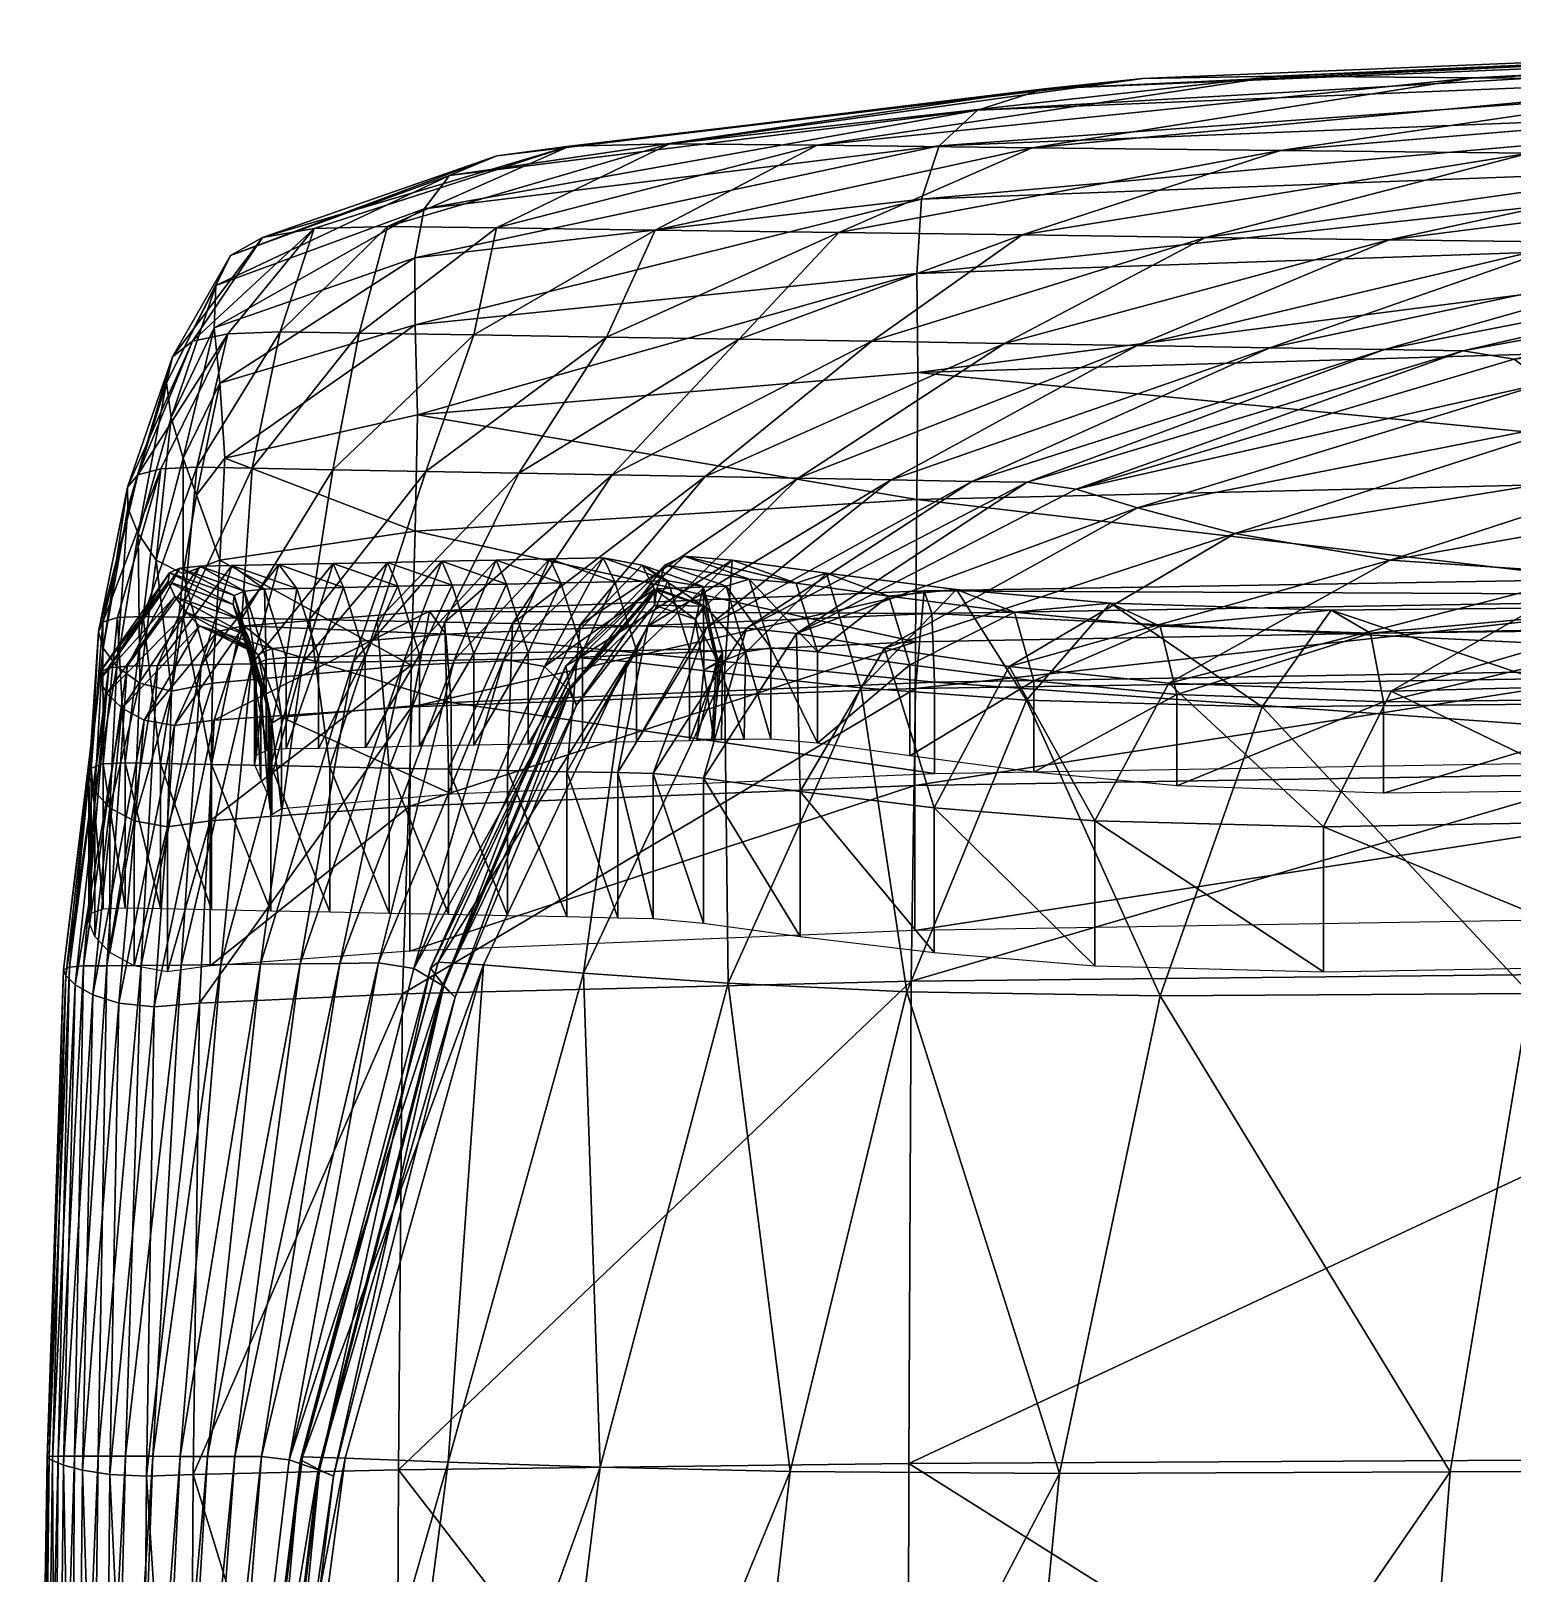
# Model space of a CAD drawing. Header units: centimetres. Extents: x -1318 to 1318, y -967 to 967.
# Drawn here: x 1112.82 to 1126.6, y 890.41 to 904.76 of the extents above; entities that cross this region are included whole.
import ezdxf

# ---------------------------------------------------------------- set-up
doc = ezdxf.new("R2010")
doc.units = ezdxf.units.CM
doc.layers.add('Object019', color=7, linetype='Continuous', true_color=0x58c7e1)
doc.layers.add('Object021', color=7, linetype='Continuous', true_color=0x3d8706)

msp = doc.modelspace()

# ---------------------------------------------------------------- meshes
at = {"layer": 'Object019', "color": 191, "true_color": 0xb89be5}
mesh = msp.add_polyface(dxfattribs=at)
corners = [(1126.755, 903.621, -143.088), (1135.05, 904.244, -143.027), (1131.973, 904.271, -189.273), (1124.444, 903.646, -189.319), (1129.066, 903.596, -108.594), (1131.607, 901.482, 79.039), (1131.862, 901.994, 74.661), (1127.378, 901.163, 75.046), (1128.374, 900.785, 79.164), (1130.963, 900.785, 82.128), (1128.901, 900.439, 81.426), (1132.023, 902.389, 68.282), (1131.912, 902.643, 58.795), (1126.618, 901.703, 58.829), (1126.911, 901.483, 68.547), (1133.297, 904.732, -370.074), (1132.246, 904.632, -379.699), (1122.246, 904.217, -379.836), (1131.523, 904.425, -386.129), (1121.625, 904.019, -386.409), (1131.094, 904.079, -390.322), (1121.268, 903.688, -390.638), (1130.883, 903.561, -392.722), (1121.104, 903.193, -393.022), (1125.473, 898.618, 84.786), (1128.386, 898.691, 86.304), (1129.637, 899.835, 84.638), (1136.09, 900.104, 85.539), (1137.03, 901.187, 82.812), (1127.367, 899.707, 83.09), (1127.969, 897.411, 86.859), (1127.969, 896.062, 86.859), (1135.366, 896.199, 87.923), (1135.366, 897.547, 87.923), (1126.143, 901.783, 45.052), (1131.354, 902.735, 45.094), (1130.34, 902.748, 24.616), (1128.865, 902.768, -5.199), (1135.999, 903.52, -5.11), (1133.688, 903.546, -39.605), (1127.159, 902.791, -39.682), (1125.411, 901.794, 24.577), (1125.453, 902.814, -74.165), (1131.377, 903.571, -74.099), (1134.715, 904.757, -356.293), (1124.41, 904.337, -356.27), (1126.236, 904.321, -324.04), (1136.789, 904.741, -324.033), (1128.897, 904.298, -258.993)]
mesh.append_faces([[corners[k] for k in face] for face in [(0, 1, 2), (2, 3, 0), (1, 0, 4), (5, 6, 7), (7, 8, 5), (9, 5, 8), (8, 10, 9), (11, 12, 13), (13, 14, 11), (6, 11, 14), (14, 7, 6), (15, 16, 17), (16, 18, 19), (18, 20, 21), (20, 22, 23), (24, 25, 26), (27, 26, 25), (28, 9, 26), (29, 26, 9), (9, 10, 29), (30, 31, 32), (25, 30, 33), (34, 35, 36), (35, 34, 13), (13, 12, 35), (37, 38, 39), (39, 40, 37), (41, 36, 37), (38, 37, 36), (42, 43, 4), (43, 42, 40), (40, 39, 43), (44, 45, 46), (46, 47, 44), (45, 44, 15), (3, 2, 48), (47, 46, 48)]], dxfattribs={"vtx2": -1, "color": 191})
mesh = msp.add_polyface(dxfattribs=at)
corners = [(1122.041, 902.859, -143.132), (1126.755, 903.621, -143.088), (1124.444, 903.646, -189.319), (1120.335, 902.882, -189.352), (1120.643, 901.87, -108.671), (1123.747, 902.836, -108.649), (1129.066, 903.596, -108.594), (1122.246, 904.217, -379.836), (1123.163, 904.314, -370.072), (1133.297, 904.732, -370.074), (1121.625, 904.019, -386.409), (1132.246, 904.632, -379.699), (1121.063, 902.501, -394.056), (1121.104, 903.193, -393.022), (1130.883, 903.561, -392.722), (1130.816, 902.836, -393.774), (1121.072, 901.58, -394.379), (1130.818, 901.87, -394.114), (1121.268, 903.688, -390.638), (1131.523, 904.425, -386.129), (1131.094, 904.079, -390.322), (1119.958, 900.598, -39.682), (1123.11, 901.831, -39.713), (1121.877, 901.851, -74.192), (1127.378, 901.163, 75.046), (1126.911, 901.483, 68.547), (1123.115, 900.321, 69.783), (1126.618, 901.703, 58.829), (1122.543, 900.496, 59.171), (1130.816, 900.629, -394.379), (1130.34, 902.748, 24.616), (1125.411, 901.794, 24.577), (1126.143, 901.783, 45.052), (1124.344, 901.811, -5.234), (1128.865, 902.768, -5.199), (1127.159, 902.791, -39.682), (1125.453, 902.814, -74.165), (1122.133, 903.671, -259.023), (1120.134, 903.693, -324.056), (1126.236, 904.321, -324.04), (1124.41, 904.337, -356.27), (1118.762, 903.708, -356.277), (1128.897, 904.298, -258.993), (1122.087, 900.559, 45.094), (1120.824, 900.582, -5.199), (1121.573, 900.568, 24.616)]
mesh.append_faces([[corners[k] for k in face] for face in [(0, 1, 2), (2, 3, 0), (4, 5, 0), (1, 0, 5), (5, 6, 1), (7, 8, 9), (10, 7, 11), (12, 13, 14), (14, 15, 12), (16, 12, 15), (15, 17, 16), (18, 10, 19), (13, 18, 20), (21, 22, 23), (24, 25, 26), (25, 27, 28), (16, 17, 29), (30, 31, 32), (33, 34, 35), (35, 22, 33), (34, 33, 31), (6, 5, 36), (23, 36, 5), (5, 4, 23), (36, 23, 22), (22, 35, 36), (3, 2, 37), (38, 39, 40), (9, 8, 40), (41, 40, 8), (42, 37, 2), (37, 42, 39), (39, 38, 37), (43, 32, 31), (28, 27, 32), (44, 33, 22), (33, 44, 45), (45, 31, 33)]], dxfattribs={"vtx2": -1, "color": 191})
mesh = msp.add_polyface(dxfattribs=at)
corners = [(1119.409, 901.89, -143.149), (1122.041, 902.859, -143.132), (1120.335, 902.882, -189.352), (1118.175, 901.91, -189.365), (1120.643, 901.87, -108.671), (1122.246, 904.217, -379.836), (1121.625, 904.019, -386.409), (1116.714, 903.411, -386.606), (1117.156, 903.596, -379.952), (1123.163, 904.314, -370.072), (1117.831, 903.685, -370.103), (1121.063, 902.501, -394.056), (1121.072, 901.58, -394.379), (1116.419, 901.187, -394.516), (1116.395, 902.022, -394.219), (1121.104, 903.193, -393.022), (1116.392, 902.647, -393.211), (1121.268, 903.688, -390.638), (1116.479, 903.102, -390.85), (1117.931, 899.233, -39.636), (1119.958, 900.598, -39.682), (1119.092, 900.613, -74.165), (1121.877, 901.851, -74.192), (1118.227, 900.629, -108.649), (1117.302, 899.245, -74.126), (1121.063, 900.398, -394.631), (1116.395, 900.104, -394.744), (1117.153, 902.924, -324.068), (1120.134, 903.693, -324.056), (1118.762, 903.708, -356.277), (1116.14, 902.938, -356.282), (1118.629, 902.905, -259.044), (1116.942, 901.929, -259.053), (1122.133, 903.671, -259.023), (1124.41, 904.337, -356.27), (1117.361, 900.645, -143.132), (1123.11, 901.831, -39.713), (1120.824, 900.582, -5.199), (1118.56, 899.221, -5.146)]
mesh.append_faces([[corners[k] for k in face] for face in [(0, 1, 2), (2, 3, 0), (1, 0, 4), (5, 6, 7), (7, 8, 5), (9, 5, 8), (8, 10, 9), (11, 12, 13), (13, 14, 11), (15, 11, 14), (14, 16, 15), (17, 15, 16), (16, 18, 17), (6, 17, 18), (18, 7, 6), (19, 20, 21), (22, 21, 20), (21, 22, 4), (4, 23, 21), (24, 21, 23), (25, 26, 13), (13, 12, 25), (27, 28, 29), (30, 29, 10), (31, 32, 3), (3, 2, 31), (33, 31, 2), (31, 33, 28), (28, 27, 31), (32, 31, 27), (34, 29, 28), (9, 10, 29), (0, 35, 23), (23, 4, 0), (35, 0, 3), (36, 20, 37), (38, 37, 20)]], dxfattribs={"vtx2": -1, "color": 191})
mesh = msp.add_polyface(dxfattribs=at)
corners = [(1114.977, 902.836, -379.988), (1115.458, 902.918, -370.113), (1117.831, 903.685, -370.103), (1117.156, 903.596, -379.952), (1114.678, 902.668, -386.666), (1116.714, 903.411, -386.606), (1114.325, 901.87, -379.986), (1114.655, 901.941, -370.113), (1114.581, 901.482, -394.227), (1114.526, 901.994, -393.25), (1116.392, 902.647, -393.211), (1116.395, 902.022, -394.219), (1114.627, 900.785, -394.487), (1116.419, 901.187, -394.516), (1114.542, 902.389, -390.908), (1116.479, 903.102, -390.85), (1118.227, 900.629, -108.649), (1116.672, 899.257, -108.616), (1117.302, 899.245, -74.126), (1116.395, 900.104, -394.744), (1114.581, 899.835, -394.678), (1116.14, 902.938, -356.282), (1115.142, 901.958, -356.284), (1115.875, 901.946, -324.073), (1117.153, 902.924, -324.068), (1118.762, 903.708, -356.277), (1116.942, 901.929, -259.053), (1114.366, 900.699, -356.282), (1114.88, 900.689, -324.068), (1115.629, 900.676, -259.044), (1114.784, 899.294, -259.031), (1115.414, 899.282, -189.332), (1116.495, 900.66, -189.352), (1118.175, 901.91, -189.365), (1117.361, 900.645, -143.132), (1116.043, 899.27, -143.106)]
mesh.append_faces([[corners[k] for k in face] for face in [(0, 1, 2), (2, 3, 0), (4, 0, 3), (3, 5, 4), (1, 0, 6), (6, 7, 1), (8, 9, 10), (10, 11, 8), (12, 8, 11), (11, 13, 12), (14, 4, 5), (5, 15, 14), (9, 14, 15), (15, 10, 9), (16, 17, 18), (19, 20, 12), (12, 13, 19), (21, 22, 23), (23, 24, 21), (25, 21, 24), (2, 1, 21), (22, 21, 1), (1, 7, 22), (24, 23, 26), (22, 27, 28), (28, 23, 22), (29, 30, 31), (31, 32, 29), (26, 29, 32), (32, 33, 26), (29, 26, 23), (23, 28, 29), (30, 29, 28), (34, 35, 17), (17, 16, 34), (33, 32, 34), (35, 34, 32), (32, 31, 35)]], dxfattribs={"vtx2": -1, "color": 191})
mesh = msp.add_polyface(dxfattribs=at)
corners = [(1114.977, 902.836, -379.988), (1114.678, 902.668, -386.666), (1114.139, 901.725, -386.661), (1114.325, 901.87, -379.986), (1114.581, 901.482, -394.227), (1114.627, 900.785, -394.487), (1114.364, 900.439, -394.392), (1114.239, 900.785, -394.192), (1114.526, 901.994, -393.25), (1114.127, 901.163, -393.231), (1114.542, 902.389, -390.908), (1114.083, 901.483, -390.899), (1113.988, 899.835, -394.227), (1113.819, 900.084, -393.25), (1114.239, 899.707, -394.487), (1113.725, 900.321, -390.908), (1113.623, 898.845, -393.277), (1113.72, 900.514, -386.666), (1113.495, 899.017, -390.922), (1113.818, 900.629, -379.988), (1114.03, 900.685, -370.113), (1114.655, 901.941, -370.113), (1113.45, 899.167, -386.673), (1113.492, 899.257, -379.99), (1113.629, 899.301, -370.113), (1114.581, 899.835, -394.678), (1114.366, 900.699, -356.282), (1113.867, 899.312, -356.279), (1114.24, 899.305, -324.061), (1114.88, 900.689, -324.068), (1115.142, 901.958, -356.284), (1114.784, 899.294, -259.031)]
mesh.append_faces([[corners[k] for k in face] for face in [(0, 1, 2), (2, 3, 0), (4, 5, 6), (6, 7, 4), (8, 4, 7), (7, 9, 8), (10, 8, 9), (9, 11, 10), (1, 10, 11), (11, 2, 1), (12, 13, 9), (9, 7, 12), (14, 12, 7), (7, 6, 14), (15, 13, 16), (17, 15, 18), (15, 17, 2), (2, 11, 15), (13, 15, 11), (11, 9, 13), (19, 20, 21), (21, 3, 19), (17, 19, 3), (3, 2, 17), (19, 17, 22), (22, 23, 19), (20, 19, 23), (23, 24, 20), (25, 14, 6), (6, 5, 25), (26, 27, 28), (28, 29, 26), (26, 30, 21), (21, 20, 26), (27, 26, 20), (20, 24, 27), (29, 28, 31)]], dxfattribs={"vtx2": -1, "color": 191})
mesh = msp.add_polyface(dxfattribs=at)
corners = [(1125.465, 899.835, 81.009), (1127.367, 899.707, 83.09), (1128.901, 900.439, 81.426), (1128.374, 900.785, 79.164), (1124.018, 900.084, 77.029), (1127.378, 901.163, 75.046), (1121.921, 898.845, 79.116), (1123.405, 898.691, 83.039), (1125.473, 898.618, 84.786), (1123.115, 900.321, 69.783), (1122.543, 900.496, 59.171), (1126.911, 901.483, 68.547), (1119.943, 899.154, 59.542), (1120.762, 899.017, 71.073), (1121.063, 900.398, -394.631), (1130.816, 900.629, -394.379), (1130.812, 899.257, -394.549), (1121.048, 899.077, -394.794), (1121.072, 901.58, -394.379), (1129.637, 899.835, 84.638), (1122.718, 897.411, 83.715), (1121.222, 897.533, 79.812), (1122.718, 896.062, 83.715), (1121.222, 896.185, 79.812), (1124.842, 896.008, 85.351), (1124.842, 897.356, 85.351), (1121.043, 897.738, -394.848), (1130.811, 897.901, -394.606), (1121.043, 896.39, -394.848), (1130.811, 896.553, -394.606), (1127.969, 897.411, 86.859), (1128.386, 898.691, 86.304), (1127.969, 896.062, 86.859), (1125.411, 901.794, 24.577), (1121.573, 900.568, 24.616), (1122.087, 900.559, 45.094), (1126.143, 901.783, 45.052)]
mesh.append_faces([[corners[k] for k in face] for face in [(0, 1, 2), (2, 3, 0), (4, 0, 3), (3, 5, 4), (0, 4, 6), (6, 7, 0), (1, 0, 7), (7, 8, 1), (9, 4, 5), (10, 9, 11), (9, 10, 12), (4, 9, 13), (13, 6, 4), (14, 15, 16), (16, 17, 14), (15, 14, 18), (19, 1, 8), (20, 7, 6), (6, 21, 20), (22, 20, 21), (21, 23, 22), (20, 22, 24), (24, 25, 20), (7, 20, 25), (25, 8, 7), (21, 6, 13), (26, 17, 16), (16, 27, 26), (28, 26, 27), (27, 29, 28), (30, 31, 8), (8, 25, 30), (32, 30, 25), (25, 24, 32), (33, 34, 35), (12, 10, 35), (36, 35, 10)]], dxfattribs={"vtx2": -1, "color": 191})
mesh = msp.add_polyface(dxfattribs=at)
corners = [(1119.092, 900.613, -74.165), (1117.302, 899.245, -74.126), (1117.931, 899.233, -39.636), (1119.943, 899.154, 59.542), (1120.762, 899.017, 71.073), (1123.115, 900.321, 69.783), (1116.395, 900.104, -394.744), (1121.063, 900.398, -394.631), (1121.048, 899.077, -394.794), (1116.36, 898.86, -394.89), (1119.978, 897.683, 71.503), (1119.077, 897.807, 59.666), (1119.978, 896.335, 71.503), (1119.077, 896.459, 59.665), (1121.222, 896.185, 79.812), (1121.222, 897.533, 79.812), (1121.043, 897.738, -394.848), (1121.043, 896.39, -394.848), (1116.348, 896.199, -394.939), (1116.348, 897.547, -394.939), (1119.478, 899.203, 45.156), (1122.087, 900.559, 45.094), (1121.573, 900.568, 24.616), (1119.104, 899.21, 24.675), (1119.958, 900.598, -39.682), (1118.56, 899.221, -5.146), (1120.824, 900.582, -5.199), (1118.608, 897.852, 45.177), (1118.281, 897.859, 24.694), (1118.608, 896.504, 45.177), (1118.281, 896.51, 24.694), (1117.806, 897.868, -5.128), (1117.255, 897.879, -39.62), (1117.806, 896.52, -5.128)]
mesh.append_faces([[corners[k] for k in face] for face in [(0, 1, 2), (3, 4, 5), (6, 7, 8), (8, 9, 6), (10, 4, 3), (3, 11, 10), (12, 10, 11), (11, 13, 12), (10, 12, 14), (14, 15, 10), (4, 10, 15), (16, 17, 18), (18, 19, 16), (8, 16, 19), (19, 9, 8), (20, 21, 22), (22, 23, 20), (21, 20, 3), (24, 2, 25), (26, 25, 23), (23, 22, 26), (27, 20, 23), (23, 28, 27), (29, 27, 28), (28, 30, 29), (27, 29, 13), (13, 11, 27), (20, 27, 11), (11, 3, 20), (31, 25, 2), (2, 32, 31), (33, 31, 32), (31, 33, 30), (30, 28, 31), (25, 31, 28), (28, 23, 25), (32, 2, 1)]], dxfattribs={"vtx2": -1, "color": 191})
mesh = msp.add_polyface(dxfattribs=at)
corners = [(1114.129, 898.618, -394.57), (1113.834, 898.691, -394.279), (1113.988, 899.835, -394.227), (1113.819, 900.084, -393.25), (1113.623, 898.845, -393.277), (1113.495, 899.017, -390.922), (1113.725, 900.321, -390.908), (1113.45, 899.167, -386.673), (1113.72, 900.514, -386.666), (1113.782, 897.411, -394.297), (1114.092, 897.356, -394.598), (1113.782, 896.062, -394.297), (1114.092, 896.008, -394.598), (1113.558, 896.185, -393.287), (1113.558, 897.533, -393.287), (1113.418, 897.683, -390.927), (1113.418, 896.335, -390.927), (1113.36, 896.471, -386.675), (1113.36, 897.82, -386.675), (1113.384, 897.901, -379.991), (1113.492, 899.257, -379.99), (1113.384, 896.553, -379.991), (1113.495, 896.593, -370.113), (1113.495, 897.941, -370.113), (1113.629, 899.301, -370.113), (1113.7, 897.951, -356.278), (1113.7, 896.602, -356.278), (1114.027, 896.596, -324.059), (1114.027, 897.944, -324.059), (1113.867, 899.312, -356.279), (1114.24, 899.305, -324.061)]
mesh.append_faces([[corners[k] for k in face] for face in [(0, 1, 2), (3, 2, 1), (1, 4, 3), (4, 5, 6), (5, 7, 8), (9, 1, 0), (0, 10, 9), (11, 9, 10), (10, 12, 11), (9, 11, 13), (13, 14, 9), (1, 9, 14), (14, 4, 1), (15, 5, 4), (4, 14, 15), (16, 15, 14), (14, 13, 16), (15, 16, 17), (17, 18, 15), (5, 15, 18), (18, 7, 5), (19, 20, 7), (7, 18, 19), (21, 19, 18), (18, 17, 21), (19, 21, 22), (22, 23, 19), (20, 19, 23), (23, 24, 20), (25, 26, 27), (27, 28, 25), (29, 25, 28), (28, 30, 29), (25, 29, 24), (24, 23, 25), (26, 25, 23), (23, 22, 26)]], dxfattribs={"vtx2": -1, "color": 191})
mesh = msp.add_polyface(dxfattribs=at)
corners = [(1113.988, 899.835, -394.227), (1114.239, 899.707, -394.487), (1114.129, 898.618, -394.57), (1114.581, 899.835, -394.678), (1116.395, 900.104, -394.744), (1116.36, 898.86, -394.89), (1114.512, 898.691, -394.795), (1115.604, 897.912, -143.097), (1116.043, 899.27, -143.106), (1115.414, 899.282, -189.332), (1115.053, 897.924, -189.325), (1115.604, 896.564, -143.097), (1115.053, 896.575, -189.325), (1116.154, 896.553, -108.605), (1116.154, 897.901, -108.605), (1116.672, 899.257, -108.616), (1114.489, 897.411, -394.834), (1116.348, 897.547, -394.939), (1114.489, 896.062, -394.834), (1116.348, 896.199, -394.939), (1114.092, 896.008, -394.598), (1114.092, 897.356, -394.598), (1117.255, 897.879, -39.62), (1117.255, 896.531, -39.62), (1117.806, 896.52, -5.128), (1116.705, 897.89, -74.112), (1117.302, 899.245, -74.126), (1116.705, 896.542, -74.113), (1114.503, 897.935, -259.027), (1114.503, 896.586, -259.027), (1114.784, 899.294, -259.031), (1114.24, 899.305, -324.061), (1114.027, 897.944, -324.059), (1114.027, 896.596, -324.059)]
mesh.append_faces([[corners[k] for k in face] for face in [(0, 1, 2), (3, 4, 5), (5, 6, 3), (1, 3, 6), (6, 2, 1), (7, 8, 9), (9, 10, 7), (11, 7, 10), (10, 12, 11), (7, 11, 13), (13, 14, 7), (8, 7, 14), (14, 15, 8), (16, 6, 5), (5, 17, 16), (18, 16, 17), (17, 19, 18), (16, 18, 20), (20, 21, 16), (6, 16, 21), (21, 2, 6), (22, 23, 24), (25, 26, 15), (15, 14, 25), (27, 25, 14), (14, 13, 27), (25, 27, 23), (23, 22, 25), (26, 25, 22), (28, 29, 12), (12, 10, 28), (30, 28, 10), (10, 9, 30), (28, 30, 31), (31, 32, 28), (29, 28, 32), (32, 33, 29)]], dxfattribs={"vtx2": -1, "color": 191})
at = {"layer": 'Object021', "color": 191, "true_color": 0xb89be5}
mesh = msp.add_polyface(dxfattribs=at)
corners = [(1117.148, 899.835, -74.151), (1116.291, 898.897, -74.088), (1116.759, 898.906, -42.847), (1117.649, 899.846, -42.908), (1117.751, 899.623, -74.197), (1118.252, 899.633, -42.953), (1117.246, 899.612, -108.677), (1116.643, 899.825, -108.638), (1116.365, 898.471, -394.802), (1116.529, 899.36, -394.194), (1121.129, 899.551, -394.085), (1116.682, 899.148, -393.607), (1121.201, 899.339, -393.483), (1116.741, 899.602, -143.158), (1116.942, 898.965, -143.169), (1116.437, 898.954, -189.383), (1117.447, 898.975, -108.69), (1118.899, 899.871, 33.396), (1118.722, 899.793, 12.586), (1117.798, 898.851, 12.598), (1117.925, 898.927, 33.446), (1119.343, 899.834, 56.658), (1118.367, 898.893, 56.782), (1118.143, 899.856, -18.154), (1118.746, 899.643, -18.181), (1117.22, 898.914, -18.118), (1117.599, 898.847, -1.857), (1118.508, 899.788, -1.866), (1119.074, 899.589, -1.872), (1118.947, 899.006, -18.189), (1118.453, 898.996, -42.967), (1117.952, 898.985, -74.212), (1118.642, 899.567, 5.233), (1119.287, 899.594, 12.578), (1118.622, 899.417, 4.608), (1119.095, 899.408, 5.235), (1117.895, 898.485, 4.605), (1117.838, 898.631, 5.231), (1118.622, 899.566, 3.982), (1117.82, 898.631, 3.98), (1119, 899.285, 4.611), (1119.076, 899.408, 3.984)]
mesh.append_faces([[corners[k] for k in face] for face in [(0, 1, 2), (2, 3, 0), (4, 0, 3), (3, 5, 4), (0, 4, 6), (6, 7, 0), (8, 9, 10), (9, 11, 12), (13, 14, 15), (14, 13, 6), (6, 16, 14), (7, 6, 13), (17, 18, 19), (19, 20, 17), (21, 17, 20), (20, 22, 21), (23, 24, 5), (5, 3, 23), (25, 23, 3), (3, 2, 25), (23, 25, 26), (26, 27, 23), (24, 23, 27), (27, 28, 24), (24, 29, 30), (30, 5, 24), (4, 31, 16), (16, 6, 4), (31, 4, 5), (5, 30, 31), (32, 18, 33), (34, 32, 35), (32, 34, 36), (36, 37, 32), (18, 32, 37), (37, 19, 18), (38, 27, 26), (26, 39, 38), (34, 38, 39), (39, 36, 34), (38, 34, 40), (27, 38, 41)]], dxfattribs={"vtx2": -1, "color": 191})
mesh = msp.add_polyface(dxfattribs=at)
corners = [(1122.862, 899.435, 83.432), (1123.325, 899.222, 83.045), (1121.969, 899.35, 79.325), (1121.431, 899.562, 79.604), (1122.08, 898.532, 83.976), (1120.541, 898.647, 79.995), (1120.222, 899.713, 71.37), (1119.272, 898.784, 71.615), (1120.801, 899.501, 71.195), (1119.94, 899.622, 56.569), (1119.343, 899.834, 56.658), (1118.367, 898.893, 56.782), (1121.129, 899.551, -394.085), (1121.05, 898.643, -394.709), (1116.365, 898.471, -394.802), (1121.201, 899.339, -393.483), (1116.529, 899.36, -394.194), (1121.225, 898.701, -393.282), (1116.682, 899.148, -393.607), (1120.995, 898.863, 71.137), (1120.139, 898.984, 56.539), (1122.149, 898.713, 79.232), (1123.479, 898.585, 82.916), (1118.899, 899.871, 33.396), (1119.502, 899.659, 33.359), (1118.722, 899.793, 12.586), (1119.287, 899.594, 12.578), (1119.703, 899.021, 33.347), (1119.468, 898.984, 12.575), (1118.947, 899.006, -18.189), (1118.746, 899.643, -18.181), (1119.074, 899.589, -1.872), (1119.255, 898.979, -1.874), (1119.095, 899.408, 5.235), (1118.642, 899.567, 5.233), (1119, 899.285, 4.611), (1118.622, 899.417, 4.608), (1119.076, 899.408, 3.984), (1118.622, 899.566, 3.982), (1118.508, 899.788, -1.866), (1119.217, 898.88, 5.236), (1119.082, 898.812, 4.613), (1119.197, 898.88, 3.985)]
mesh.append_faces([[corners[k] for k in face] for face in [(0, 1, 2), (2, 3, 0), (4, 0, 3), (3, 5, 4), (6, 7, 5), (5, 3, 6), (8, 6, 3), (3, 2, 8), (6, 8, 9), (9, 10, 6), (7, 6, 10), (10, 11, 7), (12, 13, 14), (15, 12, 16), (17, 15, 18), (8, 19, 20), (20, 9, 8), (19, 8, 2), (2, 21, 19), (1, 22, 21), (21, 2, 1), (23, 10, 9), (9, 24, 23), (25, 23, 24), (24, 26, 25), (27, 28, 26), (26, 24, 27), (20, 27, 24), (24, 9, 20), (29, 30, 31), (31, 32, 29), (26, 33, 34), (33, 35, 36), (35, 37, 38), (37, 31, 39), (40, 41, 35), (35, 33, 40), (28, 40, 33), (33, 26, 28), (42, 32, 31), (31, 37, 42), (41, 42, 37), (37, 35, 41)]], dxfattribs={"vtx2": -1, "color": 191})
mesh = msp.add_polyface(dxfattribs=at)
corners = [(1114.111, 899.718, -379.992), (1113.463, 898.794, -379.994), (1113.547, 898.833, -370.115), (1114.206, 899.761, -370.12), (1114.714, 899.505, -379.991), (1114.809, 899.548, -370.125), (1114.702, 899.422, -386.603), (1114.099, 899.635, -386.636), (1113.459, 898.719, -386.672), (1114.161, 899.498, -390.785), (1113.53, 898.595, -390.905), (1114.761, 899.285, -390.672), (1114.839, 899.135, -392.776), (1114.268, 899.347, -393.002), (1113.67, 898.459, -393.238), (1114.39, 899.225, -393.849), (1113.876, 898.348, -394.216), (1114.88, 899.012, -393.496), (1114.937, 898.958, -393.535), (1114.558, 899.17, -394.004), (1114.158, 898.298, -394.489), (1114.805, 899.224, -394.143), (1114.528, 898.347, -394.706), (1115.066, 899.012, -393.599), (1114.961, 898.648, -390.633), (1114.916, 898.868, -379.99), (1114.902, 898.785, -386.592), (1114.392, 899.779, -356.289), (1113.719, 898.849, -356.278), (1113.999, 898.854, -324.056), (1114.692, 899.785, -324.073), (1114.995, 899.566, -356.298), (1115.128, 899.794, -259.045), (1114.406, 898.862, -259.021), (1114.878, 898.871, -189.315)]
mesh.append_faces([[corners[k] for k in face] for face in [(0, 1, 2), (2, 3, 0), (4, 0, 3), (3, 5, 4), (0, 4, 6), (6, 7, 0), (1, 0, 7), (7, 8, 1), (9, 10, 8), (8, 7, 9), (11, 9, 7), (7, 6, 11), (9, 11, 12), (12, 13, 9), (10, 9, 13), (13, 14, 10), (15, 16, 14), (14, 13, 15), (17, 15, 13), (13, 12, 17), (15, 17, 18), (18, 19, 15), (16, 15, 19), (19, 20, 16), (21, 22, 20), (20, 19, 21), (23, 21, 19), (19, 18, 23), (24, 11, 6), (4, 25, 26), (26, 6, 4), (25, 4, 5), (27, 28, 29), (29, 30, 27), (31, 27, 30), (27, 31, 5), (5, 3, 27), (28, 27, 3), (3, 2, 28), (32, 33, 34), (33, 32, 30), (30, 29, 33)]], dxfattribs={"vtx2": -1, "color": 191})
mesh = msp.add_polyface(dxfattribs=at)
corners = [(1116.291, 898.897, -74.088), (1117.148, 899.835, -74.151), (1116.643, 899.825, -108.638), (1115.82, 898.888, -108.585), (1114.805, 899.224, -394.143), (1115.066, 899.012, -393.599), (1116.682, 899.148, -393.607), (1116.529, 899.36, -394.194), (1114.528, 898.347, -394.706), (1116.365, 898.471, -394.802), (1115.152, 898.374, -393.417), (1116.732, 898.51, -393.412), (1114.937, 898.958, -393.535), (1115.064, 898.32, -393.379), (1114.88, 899.012, -393.496), (1115.043, 898.375, -393.378), (1114.839, 899.135, -392.776), (1115.029, 898.498, -392.7), (1114.761, 899.285, -390.672), (1114.961, 898.648, -390.633), (1114.702, 899.422, -386.603), (1114.902, 898.785, -386.592), (1114.809, 899.548, -370.125), (1115.01, 898.911, -370.127), (1114.916, 898.868, -379.99), (1116.437, 898.104, -189.383), (1116.437, 898.954, -189.383), (1116.942, 898.965, -143.169), (1116.236, 899.592, -189.375), (1116.741, 899.602, -143.158), (1114.692, 899.785, -324.073), (1115.295, 899.572, -324.086), (1114.995, 899.566, -356.298), (1114.878, 898.871, -189.315), (1115.633, 899.804, -189.349), (1115.128, 899.794, -259.045), (1115.731, 899.581, -259.064), (1116.138, 899.814, -143.125), (1115.349, 898.879, -143.081), (1115.196, 898.929, -356.301), (1115.496, 898.935, -324.09), (1115.196, 898.079, -356.301), (1115.011, 898.061, -370.127), (1115.932, 898.944, -259.071), (1115.933, 898.094, -259.07), (1115.496, 898.085, -324.09)]
mesh.append_faces([[corners[k] for k in face] for face in [(0, 1, 2), (2, 3, 0), (4, 5, 6), (6, 7, 4), (8, 4, 7), (7, 9, 8), (5, 10, 11), (11, 6, 5), (10, 5, 12), (13, 12, 14), (15, 14, 16), (16, 17, 15), (18, 19, 17), (17, 16, 18), (20, 21, 19), (22, 23, 24), (25, 26, 27), (26, 28, 29), (30, 31, 32), (33, 34, 35), (36, 35, 34), (34, 28, 36), (35, 36, 31), (31, 30, 35), (37, 38, 3), (3, 2, 37), (29, 37, 2), (37, 29, 28), (28, 34, 37), (38, 37, 34), (34, 33, 38), (39, 32, 31), (31, 40, 39), (41, 39, 40), (42, 23, 39), (32, 39, 23), (23, 22, 32), (43, 36, 28), (28, 26, 43), (44, 43, 26), (45, 40, 43), (36, 43, 40), (40, 31, 36)]], dxfattribs={"vtx2": -1, "color": 191})
mesh = msp.add_polyface(dxfattribs=at)
corners = [(1135.524, 899.304, 86.956), (1135.356, 899.517, 87.535), (1150.305, 899.693, 87.838), (1135.037, 898.607, 88.365), (1150.132, 898.768, 88.703), (1127.986, 899.402, 86.484), (1127.505, 898.503, 87.254), (1128.249, 899.19, 85.94), (1125.281, 899.156, 84.526), (1124.915, 899.369, 85.008), (1124.273, 898.472, 85.686), (1122.862, 899.435, 83.432), (1123.325, 899.222, 83.045), (1121.129, 899.551, -394.085), (1121.201, 899.339, -393.483), (1130.86, 899.502, -393.239), (1130.838, 899.714, -393.842), (1121.05, 898.643, -394.709), (1130.814, 898.792, -394.469), (1147.891, 899.769, -393.494), (1147.888, 898.841, -394.121), (1147.894, 899.557, -392.89), (1130.802, 896.023, -394.74), (1130.868, 898.865, -393.038), (1147.895, 898.919, -392.689), (1130.868, 898.015, -393.038), (1147.896, 898.069, -392.689), (1121.225, 898.701, -393.282), (1121.225, 897.851, -393.282), (1123.479, 898.585, 82.916), (1125.403, 898.519, 84.366), (1123.479, 897.735, 82.916), (1125.403, 897.669, 84.366), (1128.337, 898.552, 85.759), (1128.337, 897.703, 85.759), (1135.58, 898.667, 86.762), (1135.58, 897.817, 86.763), (1150.431, 898.843, 87.043), (1150.4, 899.481, 87.242)]
mesh.append_faces([[corners[k] for k in face] for face in [(0, 1, 2), (1, 3, 4), (5, 6, 3), (3, 1, 5), (7, 5, 1), (1, 0, 7), (5, 7, 8), (8, 9, 5), (6, 5, 9), (9, 10, 6), (10, 9, 11), (12, 11, 9), (9, 8, 12), (13, 14, 15), (15, 16, 13), (17, 13, 16), (16, 18, 17), (19, 20, 18), (18, 16, 19), (21, 19, 16), (16, 15, 21), (22, 18, 20), (15, 23, 24), (23, 25, 26), (27, 28, 25), (25, 23, 27), (14, 27, 23), (23, 15, 14), (29, 12, 8), (8, 30, 29), (31, 29, 30), (30, 32, 31), (33, 34, 32), (32, 30, 33), (7, 33, 30), (30, 8, 7), (33, 7, 0), (0, 35, 33), (34, 33, 35), (35, 36, 34), (36, 35, 37), (35, 0, 38)]], dxfattribs={"vtx2": -1, "color": 191})
mesh = msp.add_polyface(dxfattribs=at)
corners = [(1122.862, 899.435, 83.432), (1122.08, 898.532, 83.976), (1124.273, 898.472, 85.686), (1120.967, 895.822, 84.575), (1120.541, 898.647, 79.995), (1119.308, 895.901, 80.426), (1119.272, 898.784, 71.615), (1117.963, 895.995, 71.882), (1118.367, 898.893, 56.782), (1116.682, 899.148, -393.607), (1116.732, 898.51, -393.412), (1121.225, 898.701, -393.282), (1121.225, 897.851, -393.282), (1116.733, 897.661, -393.411), (1116.942, 898.965, -143.169), (1116.942, 898.115, -143.168), (1116.437, 898.104, -189.383), (1117.447, 898.975, -108.69), (1117.447, 898.125, -108.69), (1120.995, 898.863, 71.137), (1120.995, 898.014, 71.137), (1120.139, 898.134, 56.539), (1120.139, 898.984, 56.539), (1122.149, 898.713, 79.232), (1122.149, 897.863, 79.232), (1123.479, 898.585, 82.916), (1123.479, 897.735, 82.916), (1117.925, 898.927, 33.446), (1116.609, 896.095, 33.5), (1117.798, 898.851, 12.598), (1116.54, 896.04, 12.612), (1116.384, 896.038, -1.848), (1117.599, 898.847, -1.857), (1117.22, 898.914, -18.118), (1119.703, 899.021, 33.347), (1119.703, 898.171, 33.347), (1119.468, 898.984, 12.575), (1119.457, 898.168, 12.575), (1118.947, 899.006, -18.189), (1118.947, 898.156, -18.189), (1118.453, 898.146, -42.967), (1118.453, 898.996, -42.967), (1119.255, 898.979, -1.874), (1119.244, 898.164, -1.873), (1117.952, 898.985, -74.212), (1117.952, 898.135, -74.212), (1117.838, 898.631, 5.231), (1116.663, 895.878, 5.23), (1117.895, 898.485, 4.605), (1117.82, 898.631, 3.98), (1116.649, 895.878, 3.979), (1119.217, 898.88, 5.236), (1119.173, 898.167, 5.237), (1119.082, 898.812, 4.613), (1119.017, 898.167, 4.614), (1119.197, 898.88, 3.985), (1119.154, 898.166, 3.985)]
mesh.append_faces([[corners[k] for k in face] for face in [(0, 1, 2), (3, 1, 4), (5, 4, 6), (7, 6, 8), (9, 10, 11), (12, 11, 10), (10, 13, 12), (14, 15, 16), (15, 14, 17), (17, 18, 15), (19, 20, 21), (21, 22, 19), (20, 19, 23), (23, 24, 20), (25, 26, 24), (24, 23, 25), (8, 27, 28), (27, 29, 30), (31, 32, 33), (34, 22, 21), (21, 35, 34), (36, 34, 35), (35, 37, 36), (38, 39, 40), (40, 41, 38), (39, 38, 42), (42, 43, 39), (44, 45, 18), (18, 17, 44), (45, 44, 41), (41, 40, 45), (29, 46, 47), (48, 49, 50), (49, 32, 31), (51, 36, 37), (37, 52, 51), (53, 51, 52), (52, 54, 53), (55, 53, 54), (54, 56, 55), (42, 55, 56), (56, 43, 42)]], dxfattribs={"vtx2": -1, "color": 191})
mesh = msp.add_polyface(dxfattribs=at)
corners = [(1116.291, 898.897, -74.088), (1115.328, 896.082, -74.022), (1115.695, 896.085, -42.782), (1116.759, 898.906, -42.847), (1115.82, 898.888, -108.585), (1114.958, 896.078, -108.529), (1113.18, 896.051, -370.113), (1113.547, 898.833, -370.115), (1113.463, 898.794, -379.994), (1113.127, 896.024, -379.998), (1113.459, 898.719, -386.672), (1113.147, 895.973, -386.692), (1113.53, 898.595, -390.905), (1113.235, 895.887, -390.96), (1113.67, 898.459, -393.238), (1113.397, 895.793, -393.341), (1113.876, 898.348, -394.216), (1113.639, 895.716, -394.372), (1114.158, 898.298, -394.489), (1113.968, 895.682, -394.693), (1114.528, 898.347, -394.706), (1114.39, 895.716, -394.944), (1116.365, 898.471, -394.802), (1115.152, 898.374, -393.417), (1115.153, 897.525, -393.417), (1116.733, 897.661, -393.411), (1116.732, 898.51, -393.412), (1114.937, 898.958, -393.535), (1115.064, 898.32, -393.379), (1115.064, 897.47, -393.379), (1115.043, 898.375, -393.378), (1115.043, 897.525, -393.377), (1114.88, 899.012, -393.496), (1115.029, 898.498, -392.7), (1115.029, 897.648, -392.7), (1114.961, 898.648, -390.633), (1114.961, 897.798, -390.633), (1114.902, 898.785, -386.592), (1114.902, 897.935, -386.592), (1114.916, 898.868, -379.99), (1114.916, 898.018, -379.99), (1115.01, 898.911, -370.127), (1115.011, 898.061, -370.127), (1113.53, 896.063, -324.043), (1113.999, 898.854, -324.056), (1113.719, 898.849, -356.278), (1113.311, 896.061, -356.271), (1114.219, 896.07, -189.281), (1114.878, 898.871, -189.315), (1114.406, 898.862, -259.021), (1113.849, 896.066, -258.998), (1115.349, 898.879, -143.081), (1114.589, 896.074, -143.037), (1116.056, 896.089, -18.08), (1117.22, 898.914, -18.118), (1115.496, 898.935, -324.09), (1115.496, 898.085, -324.09), (1115.196, 898.079, -356.301), (1115.196, 898.929, -356.301), (1116.437, 898.954, -189.383), (1116.437, 898.104, -189.383), (1115.933, 898.094, -259.07), (1115.932, 898.944, -259.071)]
mesh.append_faces([[corners[k] for k in face] for face in [(0, 1, 2), (2, 3, 0), (1, 0, 4), (4, 5, 1), (6, 7, 8), (9, 8, 10), (11, 10, 12), (13, 12, 14), (15, 14, 16), (17, 16, 18), (19, 18, 20), (21, 20, 22), (23, 24, 25), (25, 26, 23), (27, 28, 23), (24, 23, 28), (28, 29, 24), (30, 31, 29), (29, 28, 30), (32, 30, 28), (31, 30, 33), (33, 34, 31), (35, 36, 34), (34, 33, 35), (36, 35, 37), (37, 38, 36), (39, 40, 38), (38, 37, 39), (40, 39, 41), (41, 42, 40), (43, 44, 45), (46, 45, 7), (47, 48, 49), (50, 49, 44), (5, 4, 51), (52, 51, 48), (53, 54, 3), (3, 2, 53), (55, 56, 57), (58, 57, 42), (59, 60, 61), (62, 61, 56)]], dxfattribs={"vtx2": -1, "color": 191})
mesh = msp.add_polyface(dxfattribs=at)
corners = [(1115.328, 896.082, -74.022), (1114.466, 891.5, -73.964), (1114.719, 891.499, -42.726), (1115.695, 896.085, -42.782), (1114.958, 896.078, -108.529), (1114.211, 891.5, -108.482), (1112.992, 891.5, -370.113), (1113.18, 896.051, -370.113), (1113.127, 896.024, -379.998), (1113.463, 898.794, -379.994), (1113.459, 898.719, -386.672), (1113.147, 895.973, -386.692), (1112.975, 891.487, -380.002), (1113.022, 891.461, -386.701), (1113.235, 895.887, -390.96), (1113.53, 898.595, -390.905), (1113.67, 898.459, -393.238), (1113.397, 895.793, -393.341), (1113.127, 891.419, -390.979), (1113.302, 891.372, -393.372), (1113.639, 895.716, -394.372), (1113.876, 898.348, -394.216), (1114.158, 898.298, -394.489), (1113.968, 895.682, -394.693), (1113.555, 891.333, -394.416), (1113.896, 891.316, -394.748), (1114.39, 895.716, -394.944), (1114.528, 898.347, -394.706), (1116.365, 898.471, -394.802), (1116.279, 895.801, -395.059), (1114.333, 891.333, -395.007), (1113.227, 891.503, -324.032), (1113.53, 896.063, -324.043), (1113.311, 896.061, -356.271), (1113.719, 898.849, -356.278), (1113.547, 898.833, -370.115), (1113.076, 891.504, -356.267), (1113.702, 891.502, -189.252), (1114.219, 896.07, -189.281), (1113.849, 896.066, -258.998), (1114.406, 898.862, -259.021), (1113.999, 898.854, -324.056), (1113.447, 891.503, -258.979), (1114.589, 896.074, -143.037), (1115.349, 898.879, -143.081), (1114.878, 898.871, -189.315), (1113.956, 891.501, -142.999), (1116.609, 896.095, 33.5), (1116.54, 896.04, 12.612), (1115.331, 891.467, 12.624), (1117.031, 896.071, 56.916), (1115.349, 891.497, 33.548), (1114.968, 891.498, -18.046), (1116.056, 896.089, -18.08), (1115.224, 891.467, -1.839), (1116.384, 896.038, -1.848), (1117.22, 898.914, -18.118), (1116.663, 895.878, 5.23), (1116.769, 895.77, 4.603), (1115.637, 891.316, 4.603), (1115.505, 891.376, 5.23), (1116.649, 895.878, 3.979), (1115.495, 891.376, 3.979)]
mesh.append_faces([[corners[k] for k in face] for face in [(0, 1, 2), (2, 3, 0), (1, 0, 4), (4, 5, 1), (6, 7, 8), (9, 8, 7), (10, 11, 8), (12, 8, 11), (13, 11, 14), (15, 14, 11), (16, 17, 14), (18, 14, 17), (19, 17, 20), (21, 20, 17), (22, 23, 20), (24, 20, 23), (25, 23, 26), (27, 26, 23), (28, 29, 26), (30, 26, 29), (31, 32, 33), (34, 33, 32), (35, 7, 33), (36, 33, 7), (37, 38, 39), (40, 39, 38), (41, 32, 39), (42, 39, 32), (5, 4, 43), (44, 43, 4), (45, 38, 43), (46, 43, 38), (47, 48, 49), (50, 47, 51), (52, 53, 3), (3, 2, 52), (54, 55, 53), (56, 53, 55), (57, 58, 59), (48, 57, 60), (61, 55, 54), (58, 61, 62)]], dxfattribs={"vtx2": -1, "color": 191})
mesh = msp.add_polyface(dxfattribs=at)
corners = [(1119.185, 885.201, 85.449), (1121.785, 885.194, 87.535), (1122.388, 891.341, 87.104), (1119.883, 891.36, 85.107), (1117.351, 885.216, 81.052), (1118.117, 891.399, 80.807), (1116.936, 872.39, 81.185), (1118.806, 872.387, 85.635), (1121.457, 872.385, 87.769), (1115.893, 885.235, 72.271), (1116.702, 891.446, 72.119), (1116.214, 885.218, -395.175), (1120.974, 885.241, -395.101), (1120.967, 872.397, -395.129), (1116.199, 872.391, -395.201), (1116.24, 891.376, -395.129), (1120.988, 891.435, -395.052), (1125.542, 885.201, 89.383), (1120.967, 895.822, 84.575), (1123.324, 895.782, 86.436), (1122.08, 898.532, 83.976), (1120.541, 898.647, 79.995), (1119.308, 895.901, 80.426), (1117.963, 895.995, 71.882), (1119.272, 898.784, 71.615), (1118.367, 898.893, 56.782), (1117.031, 896.071, 56.916), (1121.008, 895.921, -394.976), (1116.279, 895.801, -395.059), (1121.05, 898.643, -394.709), (1116.365, 898.471, -394.802), (1125.282, 872.386, 89.654), (1121.348, 847.96, 87.847), (1118.68, 847.96, 85.697), (1116.798, 847.96, 81.229), (1120.964, 847.96, -395.138), (1116.194, 847.96, -395.209), (1116.609, 896.095, 33.5), (1116.54, 896.04, 12.612), (1117.925, 898.927, 33.446), (1116.663, 895.878, 5.23), (1117.798, 898.851, 12.598), (1116.769, 895.77, 4.603), (1117.838, 898.631, 5.231), (1117.895, 898.485, 4.605), (1116.649, 895.878, 3.979), (1116.384, 896.038, -1.848), (1117.82, 898.631, 3.98)]
mesh.append_faces([[corners[k] for k in face] for face in [(0, 1, 2), (2, 3, 0), (4, 0, 3), (3, 5, 4), (0, 4, 6), (6, 7, 0), (1, 0, 7), (7, 8, 1), (9, 4, 5), (5, 10, 9), (11, 12, 13), (13, 14, 11), (12, 11, 15), (15, 16, 12), (17, 1, 8), (18, 3, 2), (2, 19, 18), (20, 18, 19), (21, 22, 18), (3, 18, 22), (22, 5, 3), (23, 10, 5), (5, 22, 23), (24, 23, 22), (25, 26, 23), (10, 23, 26), (27, 16, 15), (15, 28, 27), (29, 27, 28), (28, 30, 29), (31, 8, 32), (8, 7, 33), (7, 6, 34), (35, 36, 14), (14, 13, 35), (37, 26, 25), (38, 37, 39), (40, 38, 41), (42, 40, 43), (43, 44, 42), (45, 42, 44), (46, 45, 47)]], dxfattribs={"vtx2": -1, "color": 191})
mesh = msp.add_polyface(dxfattribs=at)
corners = [(1147.887, 885.269, -394.526), (1130.794, 885.262, -394.871), (1130.797, 891.487, -394.819), (1147.886, 891.504, -394.473), (1147.887, 872.404, -394.555), (1130.792, 872.402, -394.899), (1120.974, 885.241, -395.101), (1120.967, 872.397, -395.129), (1120.988, 891.435, -395.052), (1121.457, 872.385, 87.769), (1125.282, 872.386, 89.654), (1125.542, 885.201, 89.383), (1133.684, 885.218, 90.704), (1133.504, 872.391, 91.002), (1134.015, 891.395, 90.157), (1126.02, 891.356, 88.886), (1121.785, 885.194, 87.535), (1122.388, 891.341, 87.104), (1149.438, 885.241, 91.208), (1149.607, 891.453, 90.619), (1135.037, 898.607, 88.365), (1134.528, 895.88, 89.308), (1149.869, 895.992, 89.708), (1126.762, 895.805, 88.116), (1127.505, 898.503, 87.254), (1124.273, 898.472, 85.686), (1123.324, 895.782, 86.436), (1122.08, 898.532, 83.976), (1121.008, 895.921, -394.976), (1121.05, 898.643, -394.709), (1130.814, 898.792, -394.469), (1130.802, 896.023, -394.74), (1147.886, 896.057, -394.393), (1147.888, 898.841, -394.121), (1125.195, 847.96, 89.744), (1133.444, 847.96, 91.102), (1149.346, 872.397, 91.528), (1147.887, 847.96, -394.564), (1130.791, 847.96, -394.908), (1120.964, 847.96, -395.138)]
mesh.append_faces([[corners[k] for k in face] for face in [(0, 1, 2), (2, 3, 0), (1, 0, 4), (4, 5, 1), (6, 1, 5), (5, 7, 6), (1, 6, 8), (8, 2, 1), (9, 10, 11), (12, 11, 10), (10, 13, 12), (11, 12, 14), (14, 15, 11), (16, 11, 15), (15, 17, 16), (18, 12, 13), (19, 14, 12), (20, 21, 22), (21, 14, 19), (23, 15, 14), (14, 21, 23), (24, 23, 21), (21, 20, 24), (23, 24, 25), (25, 26, 23), (15, 23, 26), (26, 17, 15), (26, 25, 27), (28, 29, 30), (30, 31, 28), (8, 28, 31), (31, 2, 8), (32, 3, 2), (2, 31, 32), (33, 32, 31), (34, 35, 13), (13, 10, 34), (36, 13, 35), (37, 38, 5), (5, 4, 37), (38, 39, 7), (7, 5, 38)]], dxfattribs={"vtx2": -1, "color": 191})
mesh = msp.add_polyface(dxfattribs=at)
corners = [(1114.093, 885.259, -42.69), (1114.719, 891.499, -42.726), (1114.466, 891.5, -73.964), (1113.913, 885.26, -73.928), (1114.211, 891.5, -108.482), (1113.302, 891.372, -393.372), (1113.555, 891.333, -394.416), (1113.5, 885.201, -394.444), (1113.022, 891.461, -386.701), (1113.127, 891.419, -390.979), (1113.057, 885.235, -390.992), (1113.24, 885.216, -393.392), (1112.992, 891.5, -370.113), (1112.975, 891.487, -380.002), (1112.876, 885.262, -380.004), (1112.94, 885.252, -386.708), (1116.702, 891.446, 72.119), (1115.745, 891.484, 57.035), (1114.92, 885.25, 57.111), (1114.333, 891.333, -395.007), (1116.24, 891.376, -395.129), (1116.214, 885.218, -395.175), (1117.031, 896.071, 56.916), (1113.127, 896.024, -379.998), (1113.147, 895.973, -386.692), (1113.235, 895.887, -390.96), (1113.397, 895.793, -393.341), (1113.639, 895.716, -394.372), (1113.968, 895.682, -394.693), (1113.896, 891.316, -394.748), (1114.39, 895.716, -394.944), (1116.279, 895.801, -395.059), (1113.031, 885.267, -324.026), (1113.227, 891.503, -324.032), (1113.076, 891.504, -356.267), (1112.923, 885.268, -356.264), (1113.369, 885.265, -189.234), (1113.702, 891.502, -189.252), (1113.447, 891.503, -258.979), (1113.188, 885.266, -258.967), (1113.731, 885.262, -108.451), (1113.956, 891.501, -142.999), (1113.55, 885.263, -142.975), (1115.349, 891.497, 33.548), (1114.541, 885.256, 33.578), (1115.331, 891.467, 12.624), (1114.553, 885.241, 12.631), (1114.27, 885.258, -18.025), (1114.968, 891.498, -18.046), (1114.476, 885.241, -1.834), (1115.224, 891.467, -1.839), (1113.311, 896.061, -356.271), (1113.18, 896.051, -370.113), (1113.849, 896.066, -258.998), (1113.53, 896.063, -324.043), (1114.589, 896.074, -143.037), (1114.219, 896.07, -189.281), (1116.609, 896.095, 33.5), (1116.056, 896.089, -18.08), (1115.505, 891.376, 5.23), (1114.751, 885.195, 5.23), (1115.495, 891.376, 3.979), (1115.637, 891.316, 4.603), (1116.663, 895.878, 5.23), (1116.54, 896.04, 12.612), (1116.649, 895.878, 3.979), (1116.769, 895.77, 4.603)]
mesh.append_faces([[corners[k] for k in face] for face in [(0, 1, 2), (3, 2, 4), (5, 6, 7), (8, 9, 10), (9, 5, 11), (12, 13, 14), (13, 8, 15), (16, 17, 18), (19, 20, 21), (22, 17, 16), (23, 13, 12), (24, 8, 13), (25, 9, 8), (26, 5, 9), (27, 6, 5), (28, 29, 6), (30, 19, 29), (31, 20, 19), (32, 33, 34), (35, 34, 12), (36, 37, 38), (39, 38, 33), (40, 4, 41), (42, 41, 37), (17, 43, 44), (43, 45, 46), (47, 48, 1), (49, 50, 48), (51, 34, 33), (52, 12, 34), (53, 38, 37), (54, 33, 38), (55, 41, 4), (56, 37, 41), (45, 43, 57), (43, 17, 22), (58, 48, 50), (45, 59, 60), (61, 50, 49), (62, 59, 63), (59, 45, 64), (50, 61, 65), (61, 62, 66)]], dxfattribs={"vtx2": -1, "color": 191})
mesh = msp.add_polyface(dxfattribs=at)
corners = [(1113.754, 872.401, -42.671), (1114.093, 885.259, -42.69), (1113.913, 885.26, -73.928), (1114.466, 891.5, -73.964), (1114.211, 891.5, -108.482), (1113.731, 885.262, -108.451), (1113.613, 872.401, -73.908), (1113.5, 885.201, -394.444), (1113.24, 885.216, -393.392), (1113.302, 891.372, -393.372), (1113.848, 885.194, -394.784), (1113.555, 891.333, -394.416), (1113.896, 891.316, -394.748), (1113.057, 885.235, -390.992), (1112.94, 885.252, -386.708), (1113.022, 891.461, -386.701), (1113.127, 891.419, -390.979), (1112.876, 885.262, -380.004), (1112.87, 885.267, -370.113), (1112.992, 891.5, -370.113), (1112.975, 891.487, -380.002), (1112.894, 872.399, -386.711), (1112.822, 872.402, -380.006), (1114.92, 885.25, 57.111), (1115.893, 885.235, 72.271), (1116.702, 891.446, 72.119), (1114.295, 885.201, -395.049), (1114.333, 891.333, -395.007), (1116.214, 885.218, -395.175), (1112.924, 872.403, -324.022), (1113.031, 885.267, -324.026), (1112.923, 885.268, -356.264), (1113.076, 891.504, -356.267), (1112.84, 872.403, -356.262), (1113.188, 872.402, -189.225), (1113.369, 885.265, -189.234), (1113.188, 885.266, -258.967), (1113.447, 891.503, -258.979), (1113.227, 891.503, -324.032), (1113.047, 872.403, -258.961), (1113.472, 872.402, -108.435), (1113.55, 885.263, -142.975), (1113.956, 891.501, -142.999), (1113.702, 891.502, -189.252), (1113.33, 872.402, -142.961), (1114.541, 885.256, 33.578), (1114.105, 872.4, 33.595), (1115.745, 891.484, 57.035), (1114.553, 885.241, 12.631), (1115.349, 891.497, 33.548), (1114.719, 891.499, -42.726), (1114.27, 885.258, -18.025), (1113.893, 872.401, -18.013), (1114.071, 872.394, -1.831), (1114.476, 885.241, -1.834), (1114.968, 891.498, -18.046), (1114.751, 885.195, 5.23), (1115.331, 891.467, 12.624), (1114.894, 885.164, 4.604), (1115.505, 891.376, 5.23), (1115.637, 891.316, 4.603), (1114.744, 885.195, 3.979), (1115.495, 891.376, 3.979)]
mesh.append_faces([[corners[k] for k in face] for face in [(0, 1, 2), (3, 2, 1), (4, 5, 2), (6, 2, 5), (7, 8, 9), (10, 7, 11), (11, 12, 10), (13, 14, 15), (8, 13, 16), (17, 18, 19), (14, 17, 20), (17, 14, 21), (18, 17, 22), (23, 24, 25), (26, 10, 12), (12, 27, 26), (28, 26, 27), (29, 30, 31), (32, 31, 30), (19, 18, 31), (33, 31, 18), (34, 35, 36), (37, 36, 35), (38, 30, 36), (39, 36, 30), (40, 5, 41), (42, 41, 5), (43, 35, 41), (44, 41, 35), (23, 45, 46), (45, 23, 47), (48, 45, 49), (50, 1, 51), (52, 51, 1), (53, 54, 51), (55, 51, 54), (56, 48, 57), (58, 56, 59), (59, 60, 58), (61, 58, 60), (60, 62, 61), (54, 61, 62)]], dxfattribs={"vtx2": -1, "color": 191})

doc.saveas('drawing.dxf')
